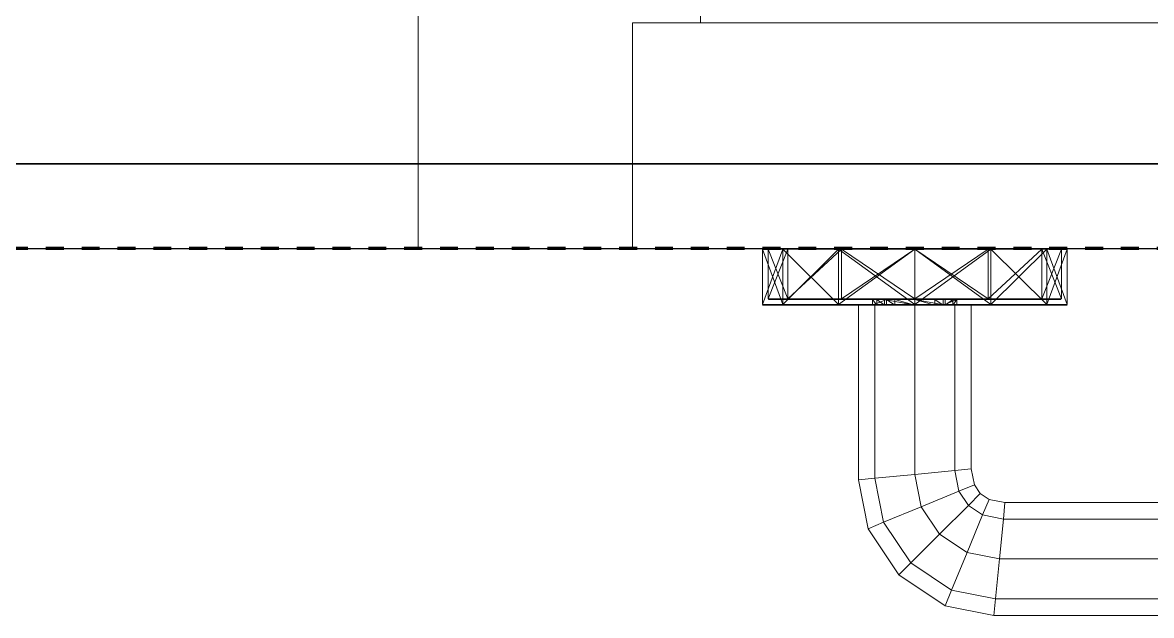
# Model space of a CAD drawing. Header units: millimetres. Extents: x -5300 to 98858, y -5196 to 93886.
# Drawn here: x 25159.9 to 25359.9, y 46270 to 46375.1 of the extents above; entities that cross this region are included whole.
import ezdxf

# ---------------------------------------------------------------- set-up
doc = ezdxf.new("R2010")
doc.units = ezdxf.units.MM
doc.linetypes.add('Штрих', pattern=[6.35, 3.175, -3.175])
doc.linetypes.add('Штрих_2_', pattern=[6.35, 3.175, -3.175])
for name, color, linetype, lineweight, true_color in [('_Разделитель помещений_', 4, 'Штрих', 70, 0x00ffff), ('Двери', 7, 'Continuous', 18, 0x7f7f7f), ('Стены', 7, 'Continuous', 18, 0x7f7f7f), ('Стены разрез', 7, 'Continuous', 50, 0x7f7f7f)]:
    doc.layers.add(name, color=color, linetype=linetype, lineweight=lineweight, true_color=true_color)

# ---------------------------------------------------------------- blocks, each defined once
blk = doc.blocks.new('СТВ_Перегородка_Кирпич 170981 - СТВ_Перегородка_Кирпич 2-247614-Подвал')
at = {"layer": 'Стены', "color": 254, "true_color": 0xd4d4d4}
blk.add_line((21750, 46350), (27250, 46350), dxfattribs=at)
blk = doc.blocks.new('СТВ_Перегородка_Кирпич 170981 - СТВ_Перегородка_Кирпич 170981-247611-Подвал')
at = {"layer": 'Стены', "color": 254, "true_color": 0xd4d4d4}
for p, q in [((25230, 46350), (25230, 46470)), ((25230, 46350), (25230, 46350)), ((25230, 46350), (26330, 46350)), ((25230, 46335), (25230, 46350)), ((26330, 46350), (25230, 46350)), ((25230, 46350), (25230, 46350)), ((26330, 46335), (25230, 46335)), ((25230, 46335), (25230, 46335))]:
    blk.add_line(p, q, dxfattribs=at)
at = {"layer": 'Стены разрез', "color": 254, "lineweight": 25, "true_color": 0xd4d4d4}
for p, q in [((27250, 46350), (21750, 46350)), ((21750, 46350), (27250, 46350)), ((21750, 46335), (27250, 46335))]:
    blk.add_line(p, q, dxfattribs=at)
blk.add_blockref('СТВ_Перегородка_Кирпич 170981 - СТВ_Перегородка_Кирпич 2-247614-Подвал', (0, 0))
blk = doc.blocks.new('Д-5 171039 - Д-5-247653-Подвал')
at = {"layer": 'Двери', "color": 254, "true_color": 0xd4d4d4}
for p, q in [((25230, 46335), (25230, 46485)), ((25230, 46485), (25230, 46335)), ((25230, 46335), (25230, 46485)), ((25230, 46485), (25230, 46335)), ((25230, 46485), (25230, 46335)), ((25230, 46335), (25230, 46485)), ((25230, 46485), (25230, 46335)), ((25230, 46335), (25230, 46485)), ((25280, 46375), (25280, 46485)), ((25280, 46485), (25280, 46375)), ((25280, 46485), (25280, 46375)), ((25280, 46375), (25280, 46485)), ((25280, 46485), (25280, 46375)), ((25280, 46375), (25280, 46485)), ((25268, 46375), (25268, 46335)), ((25280, 46375), (25268, 46375)), ((25268, 46375), (25280, 46375)), ((25268, 46335), (25268, 46375)), ((25268, 46375), (25268, 46375)), ((25268, 46375), (25280, 46375)), ((25280, 46375), (25268, 46375)), ((25268, 46335), (25268, 46375)), ((25268, 46375), (25268, 46375)), ((25268, 46375), (25268, 46335)), ((25268, 46335), (25268, 46375)), ((25268, 46375), (26292, 46375)), ((25268, 46375), (25268, 46335)), ((25280, 46375), (25268, 46375)), ((25268, 46335), (25268, 46375)), ((25268, 46375), (25268, 46375)), ((25268, 46375), (25268, 46335)), ((26292, 46375), (25268, 46375)), ((25268, 46375), (25268, 46375)), ((25268, 46375), (25280, 46375)), ((25268, 46335), (25268, 46375)), ((25268, 46375), (26292, 46375)), ((25268, 46335), (25268, 46375)), ((25268, 46375), (25268, 46375)), ((25268, 46375), (25268, 46335)), ((26292, 46375), (25268, 46375)), ((25268, 46375), (25268, 46375)), ((25268, 46375), (26292, 46375)), ((26292, 46375), (25268, 46375)), ((25268, 46375), (25268, 46335)), ((25280, 46375), (25280, 46375)), ((25280, 46375), (25280, 46375)), ((25280, 46375), (26280, 46375)), ((26280, 46375), (25280, 46375)), ((25294.62, 46375), (25291, 46375)), ((25291, 46375), (25294.62, 46375)), ((25304.5, 46375), (25291, 46375)), ((25294.7, 46375), (25291.1, 46375)), ((25291.1, 46375), (25294.7, 46375)), ((25295.4, 46375), (25291.1, 46375)), ((25291.1, 46375), (25291.9, 46375)), ((25291.1, 46375), (25295.4, 46375)), ((25295.4, 46375), (25291.9, 46375)), ((25291.9, 46375), (25295.4, 46375)), ((25304.5, 46375), (25294.62, 46375)), ((25294.62, 46375), (25304.5, 46375)), ((25304.5, 46375), (25294.62, 46375)), ((25304.55, 46375), (25294.7, 46375)), ((25304.55, 46375), (25294.7, 46375)), ((25294.7, 46375), (25295.4, 46375)), ((25295.4, 46375), (25294.7, 46375)), ((25304.95, 46375), (25295.4, 46375)), ((25304.95, 46375), (25295.4, 46375)), ((25304.55, 46375), (25295.4, 46375)), ((25304.55, 46375), (25295.4, 46375)), ((25318, 46375), (25304.5, 46375)), ((25304.5, 46375), (25318, 46375)), ((25304.5, 46375), (25304.5, 46375)), ((25304.5, 46375), (25331.5, 46375)), ((25304.5, 46375), (25331.5, 46375)), ((25304.5, 46375), (25331.5, 46375)), ((25318, 46375), (25304.55, 46375)), ((25318, 46375), (25304.55, 46375)), ((25304.55, 46375), (25304.95, 46375)), ((25304.95, 46375), (25304.55, 46375)), ((25318, 46375), (25304.95, 46375)), ((25318, 46375), (25304.95, 46375)), ((25318, 46375), (25304.95, 46375)), ((25318, 46375), (25304.95, 46375)), ((25331.45, 46375), (25318, 46375)), ((25331.05, 46375), (25318, 46375)), ((25331.05, 46375), (25318, 46375)), ((25331.45, 46375), (25318, 46375)), ((25331.05, 46375), (25318, 46375)), ((25318, 46375), (25318, 46375)), ((25331.05, 46375), (25318, 46375)), ((25318, 46375), (25318, 46375)), ((25318, 46375), (25331.5, 46375)), ((25318, 46375), (25331.5, 46375)), ((25340.6, 46375), (25331.05, 46375)), ((25340.6, 46375), (25331.05, 46375)), ((25331.45, 46375), (25331.05, 46375)), ((25331.05, 46375), (25331.45, 46375)), ((25341.3, 46375), (25331.45, 46375)), ((25341.3, 46375), (25331.45, 46375)), ((25340.6, 46375), (25331.45, 46375)), ((25340.6, 46375), (25331.45, 46375)), ((25331.5, 46375), (25341.38, 46375)), ((25341.38, 46375), (25331.5, 46375)), ((25331.5, 46375), (25331.5, 46375)), ((25341.38, 46375), (25331.5, 46375)), ((25345, 46375), (25331.5, 46375)), ((25340.6, 46375), (25344.1, 46375)), ((25344.1, 46375), (25340.6, 46375)), ((25340.6, 46375), (25341.3, 46375)), ((25340.6, 46375), (25344.9, 46375)), ((25344.9, 46375), (25340.6, 46375)), ((25340.6, 46375), (25341.3, 46375)), ((25341.3, 46375), (25344.9, 46375)), ((25344.9, 46375), (25341.3, 46375)), ((25341.38, 46375), (25345, 46375)), ((25345, 46375), (25341.38, 46375)), ((25344.1, 46375), (25344.9, 46375)), ((25268, 46335), (25230, 46335)), ((25230, 46335), (25268, 46335)), ((25268, 46335), (25230, 46335)), ((25230, 46335), (25230, 46335)), ((25230, 46335), (25268, 46335)), ((25230, 46335), (25230, 46335)), ((25268, 46335), (25230, 46335)), ((25230, 46335), (25230, 46335)), ((25230, 46335), (26330, 46335)), ((25230, 46335), (26330, 46335)), ((25230, 46335), (25230, 46335)), ((25268, 46335), (25230, 46335)), ((25268, 46335), (25268, 46335)), ((25268, 46335), (25268, 46335)), ((25268, 46335), (25268, 46335)), ((26292, 46335), (25268, 46335)), ((26292, 46335), (25268, 46335)), ((25268, 46335), (25268, 46335)), ((26292, 46335), (25268, 46335)), ((26292, 46335), (25268, 46335)), ((25268, 46335), (25268, 46335)), ((25268, 46335), (26292, 46335)), ((25268, 46335), (25268, 46335)), ((25268, 46335), (26292, 46335)), ((25294.62, 46335), (25291, 46335)), ((25291, 46335), (25294.62, 46335)), ((25291, 46335), (25304.5, 46335)), ((25294.62, 46334.9), (25291, 46334.9)), ((25294.62, 46334.9), (25291, 46334.9)), ((25291, 46334.9), (25291, 46325.1)), ((25294.62, 46325.1), (25291, 46334.9)), ((25294.62, 46334.9), (25291, 46325.1)), ((25294.62, 46334.9), (25291, 46334.9)), ((25291, 46334.9), (25294.62, 46334.9)), ((25291, 46325.1), (25291, 46334.9)), ((25294.62, 46325.1), (25291, 46334.9)), ((25291, 46325.1), (25294.62, 46334.9)), ((25294.7, 46335), (25291.1, 46335)), ((25291.1, 46335), (25294.7, 46335)), ((25295.4, 46335), (25291.1, 46335)), ((25291.9, 46335), (25291.1, 46335)), ((25291.1, 46335), (25295.4, 46335)), ((25295.4, 46335), (25291.9, 46335)), ((25291.9, 46335), (25295.4, 46335)), ((25295.48, 46334.9), (25292, 46334.9)), ((25292, 46334.9), (25295.48, 46334.9)), ((25292, 46326.1), (25292, 46334.9)), ((25295.48, 46326.1), (25292, 46334.9)), ((25292, 46326.1), (25295.48, 46334.9)), ((25304.5, 46335), (25294.62, 46335)), ((25294.62, 46335), (25304.5, 46335)), ((25294.62, 46335), (25304.5, 46335)), ((25304.5, 46334.9), (25294.62, 46334.9)), ((25304.5, 46334.9), (25294.62, 46334.9)), ((25304.5, 46325.1), (25294.62, 46334.9)), ((25304.5, 46334.9), (25294.62, 46325.1)), ((25294.62, 46334.9), (25294.62, 46325.1)), ((25294.62, 46334.9), (25294.62, 46325.1)), ((25304.5, 46334.9), (25294.62, 46334.9)), ((25294.62, 46334.9), (25304.5, 46334.9)), ((25304.5, 46325.1), (25294.62, 46334.9)), ((25294.62, 46325.1), (25294.62, 46334.9)), ((25294.62, 46325.1), (25294.62, 46334.9)), ((25294.62, 46325.1), (25304.5, 46334.9)), ((25304.55, 46335), (25294.7, 46335)), ((25304.55, 46335), (25294.7, 46335)), ((25295.4, 46335), (25294.7, 46335)), ((25295.4, 46335), (25294.7, 46335)), ((25304.95, 46335), (25295.4, 46335)), ((25304.95, 46335), (25295.4, 46335)), ((25304.55, 46335), (25295.4, 46335)), ((25304.55, 46335), (25295.4, 46335)), ((25305, 46334.9), (25295.48, 46334.9)), ((25305, 46334.9), (25295.48, 46334.9)), ((25305, 46334.9), (25295.48, 46326.1)), ((25295.48, 46326.1), (25295.48, 46334.9)), ((25305, 46334.9), (25295.48, 46326.1)), ((25295.48, 46326.1), (25295.48, 46334.9)), ((25318, 46335), (25304.5, 46335)), ((25318, 46335), (25304.5, 46335)), ((25331.5, 46335), (25304.5, 46335)), ((25331.5, 46335), (25304.5, 46335)), ((25331.5, 46335), (25304.5, 46335)), ((25304.5, 46335), (25304.5, 46335)), ((25318, 46334.9), (25304.5, 46334.9)), ((25318, 46334.9), (25304.5, 46334.9)), ((25318, 46325.1), (25304.5, 46334.9)), ((25318, 46334.9), (25304.5, 46325.1)), ((25304.5, 46334.9), (25304.5, 46325.1)), ((25304.5, 46334.9), (25304.5, 46325.1)), ((25318, 46334.9), (25304.5, 46334.9)), ((25304.5, 46334.9), (25318, 46334.9)), ((25304.5, 46325.1), (25318, 46334.9)), ((25304.5, 46325.1), (25304.5, 46334.9)), ((25304.5, 46325.1), (25304.5, 46334.9)), ((25304.5, 46325.1), (25318, 46334.9)), ((25318, 46335), (25304.55, 46335)), ((25318, 46335), (25304.55, 46335)), ((25304.95, 46335), (25304.55, 46335)), ((25304.95, 46335), (25304.55, 46335)), ((25318, 46335), (25304.95, 46335)), ((25318, 46335), (25304.95, 46335)), ((25318, 46335), (25304.95, 46335)), ((25318, 46335), (25304.95, 46335)), ((25318, 46334.9), (25305, 46334.9)), ((25318, 46334.9), (25305, 46334.9)), ((25318, 46334.9), (25305, 46326.1)), ((25305, 46326.1), (25305, 46334.9)), ((25318, 46326.1), (25305, 46334.9)), ((25305, 46326.1), (25305, 46334.9)), ((25331.05, 46335), (25318, 46335)), ((25331.45, 46335), (25318, 46335)), ((25331.05, 46335), (25318, 46335)), ((25331.45, 46335), (25318, 46335)), ((25331.05, 46335), (25318, 46335)), ((25318, 46335), (25318, 46335)), ((25331.05, 46335), (25318, 46335)), ((25318, 46335), (25318, 46335)), ((25318, 46335), (25331.5, 46335)), ((25331.5, 46335), (25318, 46335)), ((25331, 46334.9), (25318, 46334.9)), ((25331.5, 46334.9), (25318, 46334.9)), ((25331, 46334.9), (25318, 46334.9)), ((25318, 46334.9), (25331.5, 46334.9)), ((25331, 46326.1), (25318, 46334.9)), ((25318, 46326.1), (25318, 46334.9)), ((25331.5, 46334.9), (25318, 46325.1)), ((25318, 46334.9), (25318, 46325.1)), ((25331, 46334.9), (25318, 46326.1)), ((25318, 46326.1), (25318, 46334.9)), ((25318, 46334.9), (25331.5, 46325.1)), ((25318, 46334.9), (25318, 46325.1)), ((25318, 46334.9), (25331.5, 46334.9)), ((25318, 46334.9), (25331.5, 46334.9)), ((25318, 46325.1), (25318, 46334.9)), ((25318, 46334.9), (25331.5, 46325.1)), ((25318, 46325.1), (25318, 46334.9)), ((25318, 46334.9), (25331.5, 46325.1)), ((25331, 46334.9), (25340.52, 46334.9)), ((25340.52, 46334.9), (25331, 46334.9)), ((25331, 46326.1), (25331, 46334.9)), ((25331, 46326.1), (25340.52, 46334.9)), ((25340.52, 46334.9), (25331, 46326.1)), ((25331, 46326.1), (25331, 46334.9)), ((25340.6, 46335), (25331.05, 46335)), ((25340.6, 46335), (25331.05, 46335)), ((25331.05, 46335), (25331.45, 46335)), ((25331.05, 46335), (25331.45, 46335)), ((25331.45, 46335), (25341.3, 46335)), ((25341.3, 46335), (25331.45, 46335)), ((25340.6, 46335), (25331.45, 46335)), ((25340.6, 46335), (25331.45, 46335)), ((25331.5, 46335), (25341.38, 46335)), ((25341.38, 46335), (25331.5, 46335)), ((25331.5, 46335), (25345, 46335)), ((25331.5, 46335), (25341.38, 46335)), ((25331.5, 46335), (25331.5, 46335)), ((25341.38, 46334.9), (25331.5, 46334.9)), ((25331.5, 46334.9), (25341.38, 46334.9)), ((25331.5, 46334.9), (25331.5, 46325.1)), ((25331.5, 46334.9), (25341.38, 46325.1)), ((25331.5, 46334.9), (25331.5, 46325.1)), ((25331.5, 46325.1), (25341.38, 46334.9)), ((25331.5, 46334.9), (25341.38, 46334.9)), ((25331.5, 46334.9), (25341.38, 46334.9)), ((25331.5, 46325.1), (25331.5, 46334.9)), ((25331.5, 46334.9), (25341.38, 46325.1)), ((25331.5, 46325.1), (25331.5, 46334.9)), ((25331.5, 46325.1), (25341.38, 46334.9)), ((25340.52, 46334.9), (25344, 46334.9)), ((25344, 46334.9), (25340.52, 46334.9)), ((25340.52, 46326.1), (25340.52, 46334.9)), ((25340.52, 46334.9), (25344, 46326.1)), ((25344, 46334.9), (25340.52, 46326.1)), ((25340.52, 46326.1), (25340.52, 46334.9)), ((25340.6, 46335), (25344.1, 46335)), ((25344.1, 46335), (25340.6, 46335)), ((25340.6, 46335), (25341.3, 46335)), ((25340.6, 46335), (25344.9, 46335)), ((25344.9, 46335), (25340.6, 46335)), ((25340.6, 46335), (25341.3, 46335)), ((25341.3, 46335), (25344.9, 46335)), ((25344.9, 46335), (25341.3, 46335)), ((25341.38, 46335), (25345, 46335)), ((25345, 46335), (25341.38, 46335)), ((25341.38, 46334.9), (25345, 46334.9)), ((25341.38, 46334.9), (25345, 46334.9)), ((25341.38, 46334.9), (25341.38, 46325.1)), ((25341.38, 46334.9), (25345, 46325.1)), ((25341.38, 46334.9), (25341.38, 46325.1)), ((25341.38, 46325.1), (25345, 46334.9)), ((25341.38, 46334.9), (25345, 46334.9)), ((25345, 46334.9), (25341.38, 46334.9)), ((25341.38, 46325.1), (25341.38, 46334.9)), ((25341.38, 46325.1), (25345, 46334.9)), ((25345, 46325.1), (25341.38, 46334.9)), ((25341.38, 46325.1), (25341.38, 46334.9)), ((25344, 46326.1), (25344, 46334.9)), ((25344.1, 46335), (25344.9, 46335)), ((25345, 46334.9), (25345, 46325.1)), ((25345, 46325.1), (25345, 46334.9)), ((25295.48, 46326.1), (25292, 46326.1)), ((25292, 46326.1), (25295.48, 46326.1)), ((25295.57, 46326), (25292.1, 46326)), ((25292.1, 46326), (25295.57, 46326)), ((25313, 46326), (25292.1, 46326)), ((25313, 46326), (25292.1, 46326)), ((25313, 46326), (25292.1, 46326)), ((25305, 46326.1), (25295.48, 46326.1)), ((25305, 46326.1), (25295.48, 46326.1)), ((25305.05, 46326), (25295.57, 46326)), ((25305.05, 46326), (25295.57, 46326)), ((25311.28, 46326), (25295.57, 46326)), ((25310.53, 46326), (25295.57, 46326)), ((25313, 46326), (25295.57, 46326)), ((25313, 46326), (25295.57, 46326)), ((25313, 46326), (25295.57, 46326)), ((25318, 46326.1), (25305, 46326.1)), ((25318, 46326.1), (25305, 46326.1)), ((25318, 46326), (25305.05, 46326)), ((25318, 46326), (25305.05, 46326)), ((25312.62, 46326), (25305.05, 46326)), ((25311.28, 46326), (25305.05, 46326)), ((25305.05, 46326), (25313, 46326)), ((25305.05, 46326), (25313, 46326)), ((25305.05, 46326), (25314.46, 46326)), ((25311.28, 46326), (25310.53, 46326)), ((25310.53, 46325), (25310.53, 46326)), ((25310.53, 46326), (25313, 46326)), ((25311.28, 46325), (25310.53, 46326)), ((25310.53, 46325), (25313, 46326)), ((25310.53, 46326), (25313, 46326)), ((25312.62, 46326), (25311.28, 46326)), ((25311.28, 46326), (25312.62, 46325)), ((25311.28, 46326), (25311.28, 46325)), ((25318, 46326), (25312.62, 46326)), ((25318, 46326), (25312.62, 46326)), ((25318, 46325), (25312.62, 46326)), ((25312.62, 46326), (25312.62, 46325)), ((25313, 46326), (25313, 46325)), ((25313, 46326), (25314.46, 46326)), ((25313, 46326), (25313, 46325)), ((25313, 46326), (25313, 46326)), ((25313, 46326), (25313, 46325)), ((25313, 46326), (25313, 46325)), ((25313, 46326), (25313, 46326)), ((25313, 46326), (25313, 46326)), ((25313, 46326), (25313, 46325)), ((25313, 46326), (25313, 46325)), ((25313, 46326), (25313, 46325)), ((25313, 46326), (25313, 46326)), ((25313, 46326), (25314.46, 46325)), ((25313, 46325), (25313, 46326)), ((25313, 46325), (25313, 46326)), ((25313, 46325), (25313, 46326)), ((25313, 46325), (25313, 46326)), ((25313, 46326), (25313, 46326)), ((25318, 46326), (25314.46, 46326)), ((25318, 46326), (25314.46, 46326)), ((25318, 46325), (25314.46, 46326)), ((25314.46, 46326), (25314.46, 46325)), ((25331, 46326.1), (25318, 46326.1)), ((25331, 46326.1), (25318, 46326.1)), ((25330.95, 46326), (25318, 46326)), ((25330.95, 46326), (25318, 46326)), ((25323.38, 46326), (25318, 46326)), ((25318, 46326), (25321.54, 46326)), ((25323.38, 46325), (25318, 46326)), ((25323.38, 46326), (25318, 46326)), ((25318, 46326), (25318, 46326)), ((25318, 46326), (25318, 46325)), ((25318, 46326), (25318, 46326)), ((25318, 46326), (25321.54, 46326)), ((25318, 46326), (25321.54, 46325)), ((25318, 46326), (25318, 46325)), ((25323, 46326), (25321.54, 46326)), ((25323, 46325), (25321.54, 46326)), ((25330.95, 46326), (25321.54, 46326)), ((25321.54, 46326), (25321.54, 46325)), ((25325.47, 46326), (25323, 46326)), ((25323, 46326), (25323, 46325)), ((25323, 46326), (25323, 46325)), ((25325.47, 46326), (25323, 46326)), ((25325.47, 46326), (25323, 46325)), ((25340.43, 46326), (25323, 46326)), ((25323, 46326), (25323, 46326)), ((25323, 46326), (25323, 46326)), ((25323, 46326), (25343.9, 46326)), ((25323, 46326), (25323, 46325)), ((25323, 46326), (25323, 46325)), ((25323, 46326), (25323, 46325)), ((25323, 46326), (25343.9, 46326)), ((25323, 46326), (25323, 46326)), ((25323, 46326), (25323, 46325)), ((25323, 46326), (25323, 46325)), ((25343.9, 46326), (25323, 46326)), ((25323, 46326), (25323, 46326)), ((25323, 46326), (25323, 46325)), ((25323, 46326), (25323, 46325)), ((25323, 46326), (25340.43, 46326)), ((25323, 46326), (25323, 46326)), ((25323, 46326), (25323, 46325)), ((25323, 46326), (25340.43, 46326)), ((25323, 46326), (25330.95, 46326)), ((25323, 46326), (25323, 46325)), ((25323, 46326), (25330.95, 46326)), ((25324.72, 46326), (25323.38, 46326)), ((25324.72, 46326), (25323.38, 46325)), ((25330.95, 46326), (25323.38, 46326)), ((25323.38, 46325), (25323.38, 46326)), ((25325.47, 46326), (25324.72, 46326)), ((25325.47, 46326), (25324.72, 46325)), ((25324.72, 46326), (25330.95, 46326)), ((25324.72, 46326), (25340.43, 46326)), ((25324.72, 46326), (25324.72, 46325)), ((25325.47, 46326), (25325.47, 46325)), ((25325.47, 46326), (25340.43, 46326)), ((25330.95, 46326), (25340.43, 46326)), ((25340.43, 46326), (25330.95, 46326)), ((25340.52, 46326.1), (25331, 46326.1)), ((25340.52, 46326.1), (25331, 46326.1)), ((25340.43, 46326), (25343.9, 46326)), ((25343.9, 46326), (25340.43, 46326)), ((25340.52, 46326.1), (25344, 46326.1)), ((25344, 46326.1), (25340.52, 46326.1)), ((25294.62, 46325.1), (25291, 46325.1)), ((25294.62, 46325.1), (25291, 46325.1)), ((25294.62, 46325.1), (25291, 46325.1)), ((25291, 46325.1), (25294.62, 46325.1)), ((25294.62, 46325), (25291, 46325)), ((25291, 46325), (25294.62, 46325)), ((25304.5, 46325), (25291, 46325)), ((25294.7, 46325), (25291.1, 46325)), ((25294.7, 46325), (25291.1, 46325)), ((25313, 46325), (25291.1, 46325)), ((25313, 46325), (25291.1, 46325)), ((25313, 46325), (25291.1, 46325)), ((25304.5, 46325.1), (25294.62, 46325.1)), ((25304.5, 46325.1), (25294.62, 46325.1)), ((25304.5, 46325.1), (25294.62, 46325.1)), ((25294.62, 46325.1), (25304.5, 46325.1)), ((25304.5, 46325), (25294.62, 46325)), ((25294.62, 46325), (25304.5, 46325)), ((25304.5, 46325), (25294.62, 46325)), ((25304.55, 46325), (25294.7, 46325)), ((25304.55, 46325), (25294.7, 46325)), ((25311.28, 46325), (25294.7, 46325)), ((25310.53, 46325), (25294.7, 46325)), ((25313, 46325), (25294.7, 46325)), ((25294.7, 46325), (25313, 46325)), ((25313, 46325), (25294.7, 46325)), ((25318, 46325.1), (25304.5, 46325.1)), ((25318, 46325.1), (25304.5, 46325.1)), ((25304.5, 46325.1), (25318, 46325.1)), ((25304.5, 46325.1), (25318, 46325.1)), ((25318, 46325), (25304.5, 46325)), ((25304.5, 46325), (25318, 46325)), ((25304.5, 46325), (25304.5, 46325)), ((25304.5, 46325), (25331.5, 46325)), ((25304.5, 46325), (25331.5, 46325)), ((25304.5, 46325), (25331.5, 46325)), ((25318, 46325), (25304.55, 46325)), ((25318, 46325), (25304.55, 46325)), ((25312.62, 46325), (25304.55, 46325)), ((25304.55, 46325), (25311.28, 46325)), ((25304.55, 46325), (25314.46, 46325)), ((25304.55, 46325), (25313, 46325)), ((25304.55, 46325), (25313, 46325)), ((25308, 46325), (25310.93, 46325)), ((25308, 46294.02), (25308, 46325)), ((25310.93, 46325), (25308, 46325)), ((25308, 46325), (25308, 46294.02)), ((25311.28, 46325), (25310.53, 46325)), ((25310.53, 46325), (25313, 46325)), ((25310.53, 46325), (25313, 46325)), ((25310.93, 46325), (25310.93, 46294.3)), ((25310.93, 46325), (25318, 46325)), ((25310.93, 46294.3), (25310.93, 46325)), ((25310.93, 46294.3), (25310.93, 46325)), ((25318, 46325), (25310.93, 46325)), ((25310.93, 46325), (25310.93, 46294.3)), ((25312.62, 46325), (25311.28, 46325)), ((25318, 46325), (25312.62, 46325)), ((25318, 46325), (25312.62, 46325)), ((25314.46, 46325), (25313, 46325)), ((25313, 46325), (25313, 46325)), ((25313, 46325), (25313, 46325)), ((25313, 46325), (25313, 46325)), ((25313, 46325), (25313, 46325)), ((25313, 46325), (25313, 46325)), ((25318, 46325), (25314.46, 46325)), ((25318, 46325), (25314.46, 46325)), ((25331.5, 46325.1), (25318, 46325.1)), ((25331.5, 46325.1), (25318, 46325.1)), ((25318, 46325.1), (25331.5, 46325.1)), ((25318, 46325.1), (25331.5, 46325.1)), ((25331.45, 46325), (25318, 46325)), ((25318, 46325), (25331.45, 46325)), ((25323.38, 46325), (25318, 46325)), ((25321.54, 46325), (25318, 46325)), ((25323.38, 46325), (25318, 46325)), ((25318, 46325), (25318, 46325)), ((25321.54, 46325), (25318, 46325)), ((25318, 46325), (25318, 46325)), ((25318, 46325), (25331.5, 46325)), ((25318, 46325), (25331.5, 46325)), ((25318, 46325), (25318, 46295)), ((25318, 46325), (25325.07, 46325)), ((25318, 46295), (25318, 46325)), ((25318, 46295), (25318, 46325)), ((25325.07, 46325), (25318, 46325)), ((25318, 46325), (25318, 46295)), ((25323, 46325), (25321.54, 46325)), ((25321.54, 46325), (25331.45, 46325)), ((25325.47, 46325), (25323, 46325)), ((25325.47, 46325), (25323, 46325)), ((25323, 46325), (25323, 46325)), ((25323, 46325), (25331.45, 46325)), ((25323, 46325), (25323, 46325)), ((25323, 46325), (25331.45, 46325)), ((25323, 46325), (25341.3, 46325)), ((25323, 46325), (25323, 46325)), ((25323, 46325), (25341.3, 46325)), ((25323, 46325), (25344.9, 46325)), ((25323, 46325), (25323, 46325)), ((25323, 46325), (25344.9, 46325)), ((25323, 46325), (25323, 46325)), ((25323, 46325), (25341.3, 46325)), ((25323, 46325), (25344.9, 46325)), ((25324.72, 46325), (25323.38, 46325)), ((25323.38, 46325), (25331.45, 46325)), ((25325.47, 46325), (25324.72, 46325)), ((25324.72, 46325), (25341.3, 46325)), ((25324.72, 46325), (25331.45, 46325)), ((25325.07, 46325), (25325.07, 46295.7)), ((25325.07, 46325), (25328, 46325)), ((25325.07, 46295.7), (25325.07, 46325)), ((25325.07, 46295.7), (25325.07, 46325)), ((25328, 46325), (25325.07, 46325)), ((25325.07, 46325), (25325.07, 46295.7)), ((25325.47, 46325), (25341.3, 46325)), ((25328, 46325), (25328, 46295.98)), ((25328, 46295.98), (25328, 46325)), ((25341.3, 46325), (25331.45, 46325)), ((25331.45, 46325), (25341.3, 46325)), ((25331.5, 46325.1), (25341.38, 46325.1)), ((25331.5, 46325.1), (25341.38, 46325.1)), ((25331.5, 46325.1), (25341.38, 46325.1)), ((25331.5, 46325.1), (25341.38, 46325.1)), ((25331.5, 46325), (25341.38, 46325)), ((25341.38, 46325), (25331.5, 46325)), ((25331.5, 46325), (25331.5, 46325)), ((25341.38, 46325), (25331.5, 46325)), ((25345, 46325), (25331.5, 46325)), ((25341.3, 46325), (25344.9, 46325)), ((25341.3, 46325), (25344.9, 46325)), ((25341.38, 46325.1), (25345, 46325.1)), ((25341.38, 46325.1), (25345, 46325.1)), ((25341.38, 46325.1), (25345, 46325.1)), ((25345, 46325.1), (25341.38, 46325.1)), ((25341.38, 46325), (25345, 46325)), ((25345, 46325), (25341.38, 46325)), ((25325.07, 46295.7), (25318, 46295)), ((25318, 46295), (25325.07, 46295.7)), ((25318, 46295), (25325.07, 46295.7)), ((25325.07, 46295.7), (25318, 46295)), ((25328, 46295.98), (25325.07, 46295.7)), ((25325.07, 46295.7), (25328, 46295.98)), ((25325.07, 46295.7), (25328, 46295.98)), ((25328, 46295.98), (25325.07, 46295.7)), ((25325.07, 46295.7), (25325.8, 46292.02)), ((25325.8, 46292.02), (25325.07, 46295.7)), ((25325.8, 46292.02), (25325.07, 46295.7)), ((25325.07, 46295.7), (25325.8, 46292.02)), ((25328, 46295.98), (25328.56, 46293.16)), ((25328.56, 46293.16), (25328, 46295.98)), ((25310.93, 46294.3), (25308, 46294.02)), ((25308, 46294.02), (25310.93, 46294.3)), ((25308, 46294.02), (25310.93, 46294.3)), ((25310.93, 46294.3), (25308, 46294.02)), ((25309.72, 46285.36), (25308, 46294.02)), ((25308, 46294.02), (25309.72, 46285.36)), ((25318, 46295), (25310.93, 46294.3)), ((25310.93, 46294.3), (25318, 46295)), ((25310.93, 46294.3), (25318, 46295)), ((25318, 46295), (25310.93, 46294.3)), ((25310.93, 46294.3), (25312.48, 46286.5)), ((25312.48, 46286.5), (25310.93, 46294.3)), ((25312.48, 46286.5), (25310.93, 46294.3)), ((25310.93, 46294.3), (25312.48, 46286.5)), ((25318, 46295), (25319.14, 46289.26)), ((25319.14, 46289.26), (25318, 46295)), ((25319.14, 46289.26), (25318, 46295)), ((25318, 46295), (25319.14, 46289.26)), ((25325.8, 46292.02), (25319.14, 46289.26)), ((25319.14, 46289.26), (25325.8, 46292.02)), ((25319.14, 46289.26), (25325.8, 46292.02)), ((25325.8, 46292.02), (25319.14, 46289.26)), ((25328.56, 46293.16), (25325.8, 46292.02)), ((25325.8, 46292.02), (25328.56, 46293.16)), ((25325.8, 46292.02), (25328.56, 46293.16)), ((25328.56, 46293.16), (25325.8, 46292.02)), ((25325.8, 46292.02), (25327.49, 46289.49)), ((25327.49, 46289.49), (25325.8, 46292.02)), ((25327.49, 46289.49), (25325.8, 46292.02)), ((25325.8, 46292.02), (25327.49, 46289.49)), ((25328.56, 46293.16), (25329.6, 46291.6)), ((25329.6, 46291.6), (25328.56, 46293.16)), ((25329.6, 46291.6), (25327.49, 46289.49)), ((25327.49, 46289.49), (25329.6, 46291.6)), ((25327.49, 46289.49), (25329.6, 46291.6)), ((25329.6, 46291.6), (25327.49, 46289.49)), ((25329.6, 46291.6), (25331.16, 46290.56)), ((25331.16, 46290.56), (25329.6, 46291.6)), ((25331.16, 46290.56), (25330.02, 46287.8)), ((25330.02, 46287.8), (25331.16, 46290.56)), ((25330.02, 46287.8), (25331.16, 46290.56)), ((25331.16, 46290.56), (25330.02, 46287.8)), ((25331.16, 46290.56), (25333.98, 46290)), ((25333.98, 46290), (25331.16, 46290.56)), ((25333.98, 46290), (25333.7, 46287.07)), ((25333.7, 46287.07), (25333.98, 46290)), ((25333.7, 46287.07), (25333.98, 46290)), ((25333.98, 46290), (25333.7, 46287.07)), ((25333.98, 46290), (25412.02, 46290)), ((25412.02, 46290), (25333.98, 46290)), ((25319.14, 46289.26), (25312.48, 46286.5)), ((25312.48, 46286.5), (25319.14, 46289.26)), ((25312.48, 46286.5), (25319.14, 46289.26)), ((25319.14, 46289.26), (25312.48, 46286.5)), ((25319.14, 46289.26), (25322.39, 46284.39)), ((25322.39, 46284.39), (25319.14, 46289.26)), ((25322.39, 46284.39), (25319.14, 46289.26)), ((25319.14, 46289.26), (25322.39, 46284.39)), ((25327.49, 46289.49), (25322.39, 46284.39)), ((25322.39, 46284.39), (25327.49, 46289.49)), ((25322.39, 46284.39), (25327.49, 46289.49)), ((25327.49, 46289.49), (25322.39, 46284.39)), ((25330.02, 46287.8), (25327.26, 46281.14)), ((25327.26, 46281.14), (25330.02, 46287.8)), ((25327.26, 46281.14), (25330.02, 46287.8)), ((25330.02, 46287.8), (25327.26, 46281.14)), ((25327.49, 46289.49), (25330.02, 46287.8)), ((25330.02, 46287.8), (25327.49, 46289.49)), ((25330.02, 46287.8), (25327.49, 46289.49)), ((25327.49, 46289.49), (25330.02, 46287.8)), ((25330.02, 46287.8), (25333.7, 46287.07)), ((25333.7, 46287.07), (25330.02, 46287.8)), ((25333.7, 46287.07), (25330.02, 46287.8)), ((25330.02, 46287.8), (25333.7, 46287.07)), ((25312.48, 46286.5), (25309.72, 46285.36)), ((25309.72, 46285.36), (25312.48, 46286.5)), ((25309.72, 46285.36), (25312.48, 46286.5)), ((25312.48, 46286.5), (25309.72, 46285.36)), ((25312.48, 46286.5), (25317.3, 46279.3)), ((25317.3, 46279.3), (25312.48, 46286.5)), ((25317.3, 46279.3), (25312.48, 46286.5)), ((25312.48, 46286.5), (25317.3, 46279.3)), ((25333.7, 46287.07), (25333, 46280)), ((25333, 46280), (25333.7, 46287.07)), ((25333, 46280), (25333.7, 46287.07)), ((25333.7, 46287.07), (25333, 46280)), ((25333.7, 46287.07), (25412.3, 46287.07)), ((25412.3, 46287.07), (25333.7, 46287.07)), ((25412.3, 46287.07), (25333.7, 46287.07)), ((25333.7, 46287.07), (25412.3, 46287.07)), ((25315.18, 46277.18), (25309.72, 46285.36)), ((25309.72, 46285.36), (25315.18, 46277.18)), ((25322.39, 46284.39), (25317.3, 46279.3)), ((25317.3, 46279.3), (25322.39, 46284.39)), ((25317.3, 46279.3), (25322.39, 46284.39)), ((25322.39, 46284.39), (25317.3, 46279.3)), ((25322.39, 46284.39), (25327.26, 46281.14)), ((25327.26, 46281.14), (25322.39, 46284.39)), ((25327.26, 46281.14), (25322.39, 46284.39)), ((25322.39, 46284.39), (25327.26, 46281.14)), ((25327.26, 46281.14), (25324.5, 46274.48)), ((25324.5, 46274.48), (25327.26, 46281.14)), ((25324.5, 46274.48), (25327.26, 46281.14)), ((25327.26, 46281.14), (25324.5, 46274.48)), ((25327.26, 46281.14), (25333, 46280)), ((25333, 46280), (25327.26, 46281.14)), ((25333, 46280), (25327.26, 46281.14)), ((25327.26, 46281.14), (25333, 46280)), ((25333, 46280), (25332.3, 46272.93)), ((25332.3, 46272.93), (25333, 46280)), ((25332.3, 46272.93), (25333, 46280)), ((25333, 46280), (25332.3, 46272.93)), ((25333, 46280), (25413, 46280)), ((25413, 46280), (25333, 46280)), ((25413, 46280), (25333, 46280)), ((25333, 46280), (25413, 46280)), ((25317.3, 46279.3), (25315.18, 46277.18)), ((25315.18, 46277.18), (25317.3, 46279.3)), ((25315.18, 46277.18), (25317.3, 46279.3)), ((25317.3, 46279.3), (25315.18, 46277.18)), ((25317.3, 46279.3), (25324.5, 46274.48)), ((25324.5, 46274.48), (25317.3, 46279.3)), ((25324.5, 46274.48), (25317.3, 46279.3)), ((25317.3, 46279.3), (25324.5, 46274.48)), ((25323.36, 46271.72), (25315.18, 46277.18)), ((25315.18, 46277.18), (25323.36, 46271.72)), ((25324.5, 46274.48), (25323.36, 46271.72)), ((25323.36, 46271.72), (25324.5, 46274.48)), ((25323.36, 46271.72), (25324.5, 46274.48)), ((25324.5, 46274.48), (25323.36, 46271.72)), ((25324.5, 46274.48), (25332.3, 46272.93)), ((25332.3, 46272.93), (25324.5, 46274.48)), ((25332.3, 46272.93), (25324.5, 46274.48)), ((25324.5, 46274.48), (25332.3, 46272.93)), ((25332.02, 46270), (25323.36, 46271.72)), ((25323.36, 46271.72), (25332.02, 46270)), ((25332.3, 46272.93), (25332.02, 46270)), ((25332.02, 46270), (25332.3, 46272.93)), ((25332.02, 46270), (25332.3, 46272.93)), ((25332.3, 46272.93), (25332.02, 46270)), ((25332.3, 46272.93), (25413.7, 46272.93)), ((25413.7, 46272.93), (25332.3, 46272.93)), ((25413.7, 46272.93), (25332.3, 46272.93)), ((25332.3, 46272.93), (25413.7, 46272.93)), ((25413.98, 46270), (25332.02, 46270)), ((25332.02, 46270), (25413.98, 46270))]:
    blk.add_line(p, q, dxfattribs=at)
blk = doc.blocks.new('Д-5 171039 - Д-5 171039-247657-Подвал')
blk.add_blockref('Д-5 171039 - Д-5-247653-Подвал', (0, 0))

msp = doc.modelspace()

# ---------------------------------------------------------------- linework, layer by layer
at = {"layer": '_Разделитель помещений_', "color": 131, "linetype": 'Штрих_2_', "true_color": 0xaaffff}
msp.add_line((27250, 46335), (21750, 46335), dxfattribs=at)

# ---------------------------------------------------------------- block references
at = {"layer": 'Двери', "color": 254, "true_color": 0xd4d4d4}
msp.add_blockref('Д-5 171039 - Д-5 171039-247657-Подвал', (0, 0), dxfattribs=at)
at = {"layer": 'Стены', "color": 254, "true_color": 0xd4d4d4}
msp.add_blockref('СТВ_Перегородка_Кирпич 170981 - СТВ_Перегородка_Кирпич 170981-247611-Подвал', (0, 0), dxfattribs=at)

doc.saveas('drawing.dxf')
